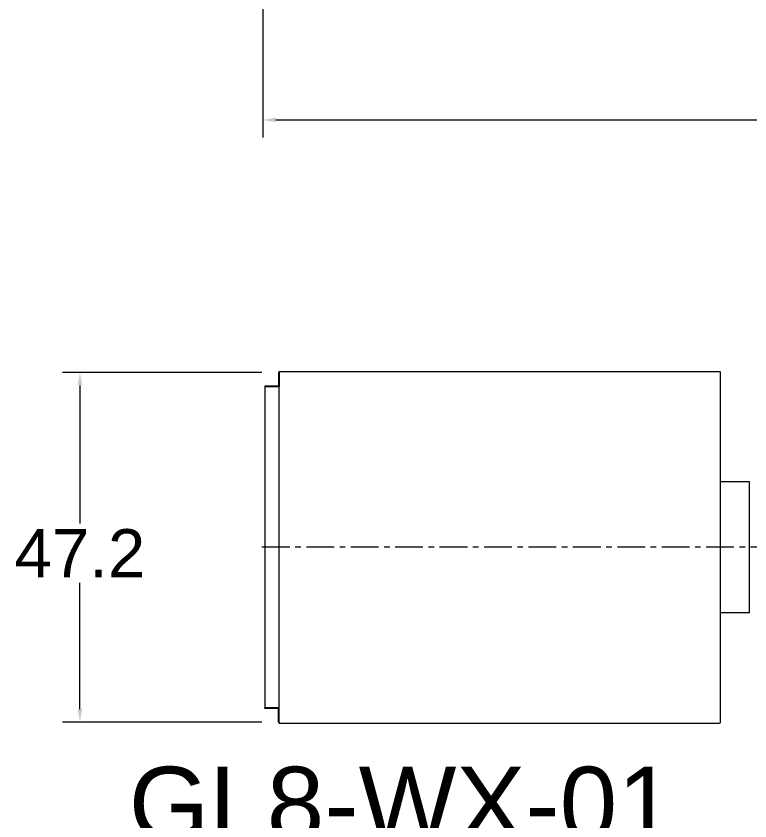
# Model space of a CAD drawing. Header units: inches. Extents: x 0 to 26418, y 0 to 20128.
# Drawn here: x 17504 to 20022, y 6713 to 9473 of the extents above; entities that cross this region are included whole.
import ezdxf

# ---------------------------------------------------------------- set-up
doc = ezdxf.new("R2010")
doc.units = ezdxf.units.IN
doc.header["$MEASUREMENT"] = 0
doc.linetypes.add('CENTER', pattern=[50.8, 31.75, -6.35, 6.35, -6.35])
doc.layers.get('Defpoints').update_dxf_attribs({"lineweight": 5})
doc.layers.add('CAXA0', color=7, linetype='Continuous', lineweight=5)
doc.layers.add('CAXA1', color=5, linetype='CENTER', lineweight=5)
doc.styles.add('Roman', font='arial.ttf')
doc.styles.get("Standard").update_dxf_attribs({"font": 'arial.ttf'})
doc.dimstyles.new('ISO-25', dxfattribs={"dimscale": 30, "dimtxt": 1.5, "dimasz": 1.5, "dimexe": 2, "dimexo": 2, "dimtad": 1, "dimtih": 1, "dimtoh": 1, "dimdec": 1, "dimlfac": 0.03937, "dimdsep": 46, "dimtxsty": 'Standard', "dimcen": 2.5, "dimclrd": 7, "dimclre": 7, "dimclrt": 7, "dimadec": 0, "dimazin": 0, "dimtfac": 1, "dimtdec": 1, "dimtmove": 0, "dimatfit": 3, "dimfxl": 1, "dimlwd": 5, "dimlwe": 5, "dimarcsym": 0})

# ---------------------------------------------------------------- blocks, each defined once
blk = doc.blocks.new('*D36')
at = {"color": 7, "linetype": 'Continuous', "lineweight": 5, "transparency": 16777216}
for p, q in [((18347.4, 8250.9), (17663.4, 8250.9)), ((17723.4, 8205.9), (17723.4, 7732.2)), ((17723.4, 7095.9), (17723.4, 7529.1)), ((18347.4, 7050.9), (17663.4, 7050.9))]:
    blk.add_line(p, q, dxfattribs=at)
at = {"color": 7, "transparency": 16777216}
for points in [[(17715.9, 8205.9), (17730.9, 8205.9), (17723.4, 8250.9)], [(17715.9, 7095.9), (17730.9, 7095.9), (17723.4, 7050.9)]]:
    blk.add_solid(points, dxfattribs=at)
at = {"layer": 'Defpoints', "color": 0, "transparency": 16777216}
for p in [(18407.4, 8250.9), (17723.4, 7050.9), (18407.4, 7050.9)]:
    blk.add_point(p, dxfattribs=at)
at = {"color": 7, "lineweight": 5, "transparency": 16777216, "insert": (17723.4, 7630.7), "char_height": 165, "attachment_point": 5, "style": 'Roman'}
blk.add_mtext('47.2', dxfattribs=at)
blk = doc.blocks.new('*D40')
at = {"color": 7, "linetype": 'Continuous', "lineweight": 5, "transparency": 16777216}
for p, q in [((24101.7, 10514.6), (24101.7, 9056.8)), ((18350.7, 10334.6), (18350.7, 9056.8)), ((18395.7, 9116.8), (24056.7, 9116.8))]:
    blk.add_line(p, q, dxfattribs=at)
at = {"color": 7, "transparency": 16777216}
for points in [[(18395.7, 9124.3), (18395.7, 9109.3), (18350.7, 9116.8)], [(24056.7, 9124.3), (24056.7, 9109.3), (24101.7, 9116.8)]]:
    blk.add_solid(points, dxfattribs=at)
at = {"layer": 'Defpoints', "color": 0, "transparency": 16777216}
for p in [(24101.7, 10574.6), (18350.7, 10394.6), (24101.7, 9116.8)]:
    blk.add_point(p, dxfattribs=at)
at = {"color": 7, "lineweight": 5, "transparency": 16777216, "insert": (20673.1, 9218), "char_height": 165, "attachment_point": 5, "style": 'Roman'}
blk.add_mtext('B', dxfattribs=at)

msp = doc.modelspace()

# ---------------------------------------------------------------- linework, layer by layer
at = {"color": 7, "lineweight": 5}
for p, q in [((18407.37, 8253.88), (19917.37, 8253.88)), ((18407.37, 8250.88), (18407.37, 8253.88)), ((18407.37, 7047.88), (18407.37, 8253.88)), ((19920.37, 8253.88), (19920.37, 7950.9)), ((18404.37, 8250.88), (18404.37, 8203.88)), ((18407.37, 8250.88), (18404.37, 8250.88)), ((18407.37, 8250.88), (18407.37, 8200.88)), ((18404.37, 8203.88), (18357.37, 8203.88)), ((18357.37, 8203.88), (18357.37, 8200.88)), ((18407.37, 8200.88), (18357.37, 8200.88)), ((18357.37, 8200.88), (18357.37, 7100.88)), ((19920.37, 7950.9), (19920.37, 7047.88)), ((20020.37, 7875.88), (19920.37, 7875.91)), ((20020.37, 7425.85), (19920.37, 7425.88)), ((18407.37, 7100.88), (18357.37, 7100.88)), ((18357.37, 7097.88), (18357.37, 7100.88)), ((18404.37, 7097.88), (18357.37, 7097.88)), ((18404.37, 7050.88), (18404.37, 7097.88)), ((18407.37, 7050.88), (18407.37, 7100.88)), ((18407.37, 7050.88), (18404.37, 7050.88)), ((18407.37, 7050.88), (18407.37, 7047.88)), ((18407.37, 7047.88), (19917.37, 7047.88))]:
    msp.add_line(p, q, dxfattribs=at)
at = {"layer": 'CAXA0', "color": 7, "linetype": 'Continuous', "lineweight": 5}
msp.add_line((20020.36, 7425.88), (20020.36, 7875.88), dxfattribs=at)
at = {"layer": 'CAXA1', "linetype": 'CENTER', "lineweight": 5, "ltscale": 3}
msp.add_line((21491.23, 7650.88), (18343.9, 7650.88), dxfattribs=at)

# ---------------------------------------------------------------- texts
at = {"color": 7, "linetype": 'Continuous', "lineweight": 5, "insert": (17891.09, 6898.27), "char_height": 254, "attachment_point": 1, "style": 'Roman'}
msp.add_mtext_dynamic_manual_height_columns('GL8-WX-01', width=3244.2481, gutter_width=1, heights=[0], dxfattribs=at)

# ---------------------------------------------------------------- dimensions: what is measured, and where the dimension line sits
at = {"color": 7, "lineweight": 5}
dim = msp.add_linear_dim(base=(24101.69, 9116.77), p1=(18350.69, 10394.62), p2=(24101.69, 10574.62), text='B', dimstyle='ISO-25', override={"dimtxt": 5.5, "dimpost": '\\X', "dimtxsty": 'Roman', "dimtmove": 1}, dxfattribs=at)
dim.commit()
dim.dimension.update_dxf_attribs({"geometry": '*D40', "text_midpoint": (20673.12, 9116.77), "dimtype": 160})
dim = msp.add_linear_dim(base=(17723.36, 7050.88), p1=(18407.37, 8250.88), p2=(18407.37, 7050.88), angle=90, dimstyle='ISO-25', override={"dimtxt": 5.5, "dimpost": '\\X', "dimtxsty": 'Roman', "dimtmove": 1}, dxfattribs=at)
dim.commit()
dim.dimension.update_dxf_attribs({"geometry": '*D36', "text_midpoint": (17723.36, 7630.65), "dimtype": 160})

doc.saveas('drawing.dxf')
